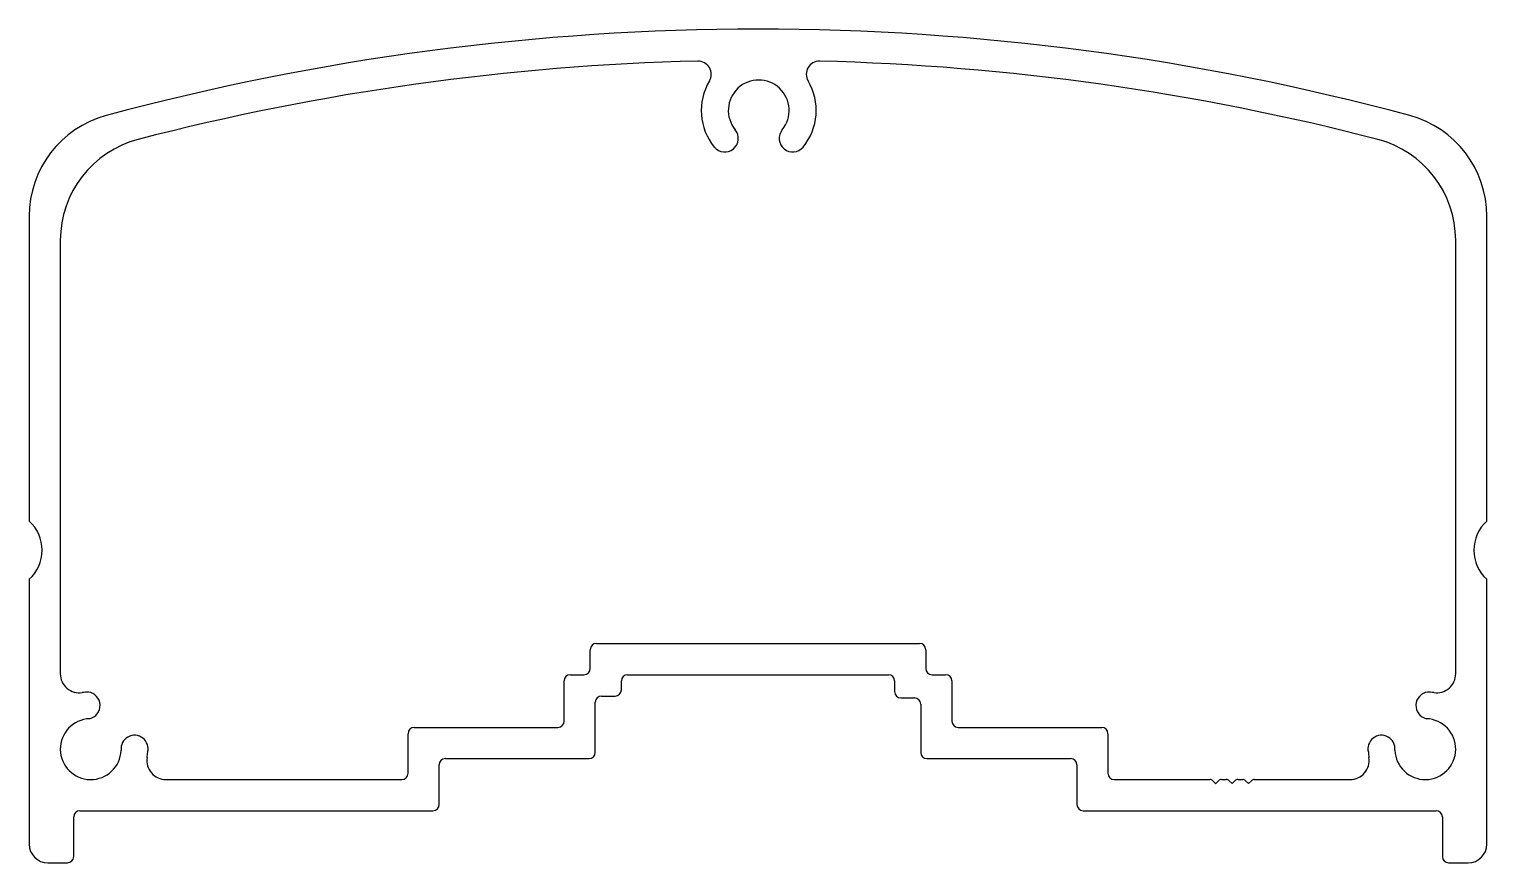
# Model space of a CAD drawing. Extents: x -44.4 to 44.5, y 0.3 to 51.1.
import ezdxf

# ---------------------------------------------------------------- set-up
doc = ezdxf.new("R2010")
doc.units = 0
doc.layers.get('0').update_dxf_attribs({"linetype": 'CONTINUOUS'})

msp = doc.modelspace()

# ---------------------------------------------------------------- linework, layer by layer
at = {"color": 7, "linetype": 'CONTINUOUS'}
for p, q in [((-44.435, 39.655), (-44.435, 21.08)), ((44.465, 21.08), (44.465, 39.655)), ((-42.535, 38.192), (-42.535, 11.778)), ((42.565, 11.778), (42.565, 38.192)), ((-44.435, 17.53), (-44.435, 1.398)), ((44.465, 1.398), (44.465, 17.53)), ((-9.84, 13.62), (9.869, 13.62)), ((-10.22, 12.1), (-10.22, 13.24)), ((10.249, 13.24), (10.249, 12.1)), ((-11.427, 11.72), (-10.6, 11.72)), ((-7.94, 11.72), (7.969, 11.72)), ((10.629, 11.72), (11.457, 11.72)), ((-11.807, 8.886), (-11.807, 11.34)), ((-8.32, 10.801), (-8.32, 11.34)), ((8.349, 11.34), (8.349, 10.689)), ((11.837, 11.34), (11.837, 8.886)), ((-9.907, 6.986), (-9.907, 10.039)), ((-9.526, 10.42), (-8.701, 10.42)), ((8.73, 10.308), (9.556, 10.308)), ((9.937, 9.927), (9.937, 6.986)), ((-21.33, 5.711), (-21.33, 8.124)), ((-20.949, 8.505), (-12.188, 8.505)), ((12.218, 8.505), (20.979, 8.505)), ((21.36, 8.124), (21.36, 5.711)), ((-19.43, 3.811), (-19.43, 6.224)), ((-19.049, 6.605), (-10.288, 6.605)), ((10.318, 6.605), (19.079, 6.605)), ((19.46, 6.224), (19.46, 3.811)), ((-36.087, 5.33), (-21.711, 5.33)), ((21.741, 5.33), (27.575, 5.33)), ((27.752, 5.257), (27.923, 5.086)), ((27.934, 5.086), (28.105, 5.257)), ((28.282, 5.33), (28.575, 5.33)), ((28.752, 5.257), (28.923, 5.086)), ((28.934, 5.086), (29.105, 5.257)), ((29.282, 5.33), (29.575, 5.33)), ((29.752, 5.257), (29.923, 5.086)), ((29.934, 5.086), (30.105, 5.257)), ((30.282, 5.33), (36.116, 5.33)), ((-41.72, 0.636), (-41.72, 3.049)), ((-41.339, 3.43), (-19.811, 3.43)), ((19.841, 3.43), (41.369, 3.43)), ((41.75, 3.049), (41.75, 0.636)), ((-43.292, 0.255), (-42.101, 0.255)), ((42.131, 0.255), (43.322, 0.255))]:
    msp.add_line(p, q, dxfattribs=at)
for centre, radius, start, end in [((0.015, -101.545), 152.6, 74.89951, 105.10049), ((0.015, -101.545), 150.7, 91.3958, 104.52364), ((-3.637, 48.31), 0.8, 329.12649, 91.3958), ((3.756, 48.308), 0.8, 88.56971, 210.83902), ((0.015, -101.545), 150.7, 75.47636, 88.56971), ((0.059, 46.101), 3.506, 149.12649, 219.42736), ((0.059, 46.101), 1.855, 320.57264, 219.42736), ((0.059, 46.101), 3.506, 320.57264, 30.83902), ((-38.085, 39.655), 6.35, 105.10049, 180), ((38.115, 39.655), 6.35, 360, 74.89951), ((-2.011, 44.398), 0.825, 219.42736, 39.42736), ((2.13, 44.398), 0.825, 140.57264, 320.57264), ((-36.185, 38.192), 6.35, 104.52364, 180), ((36.215, 38.192), 6.35, 360, 75.47636), ((-46.023, 19.305), 2.381, 311.81031, 48.18969), ((46.052, 19.305), 2.381, 131.81031, 228.18969), ((-9.84, 13.24), 0.38, 90, 180), ((9.869, 13.24), 0.38, 0, 90), ((-41.369, 11.778), 1.167, 180, 278.52439), ((-11.427, 11.34), 0.38, 90, 180), ((-10.6, 12.1), 0.38, 270, 360), ((-7.94, 11.34), 0.38, 90, 180), ((7.969, 11.34), 0.38, 0, 90), ((10.629, 12.1), 0.38, 180, 270), ((11.457, 11.34), 0.38, 0, 90), ((41.398, 11.778), 1.167, 261.47561, 360), ((-8.701, 10.801), 0.381, 270, 0), ((8.73, 10.689), 0.381, 180, 270), ((-40.68, 7.185), 3.478, 92.27319, 98.52439), ((-40.937, 9.843), 0.825, 282.81499, 81.73138), ((-9.526, 10.039), 0.381, 90, 180), ((9.556, 9.927), 0.381, 0, 90), ((40.966, 9.843), 0.825, 98.26862, 257.18501), ((40.71, 7.185), 3.478, 81.47561, 87.72681), ((-40.68, 7.185), 1.855, 92.27319, 357.72681), ((40.71, 7.185), 1.855, 182.27319, 87.72681), ((-38.006, 7.201), 0.825, 345.331, 186.22362), ((-20.949, 8.124), 0.381, 90, 180), ((-12.188, 8.886), 0.381, 270, 360), ((12.218, 8.886), 0.381, 180, 270), ((20.979, 8.124), 0.381, 0, 90), ((38.036, 7.201), 0.825, 353.77638, 194.669), ((-36.087, 6.496), 1.167, 171.47561, 270), ((-40.68, 7.185), 3.478, 351.47561, 356.8169), ((-19.049, 6.224), 0.381, 90, 180), ((-10.288, 6.986), 0.381, 270, 0), ((10.318, 6.986), 0.381, 180, 270), ((19.079, 6.224), 0.381, 360, 90), ((36.116, 6.496), 1.167, 270, 8.52439), ((40.71, 7.185), 3.478, 183.1831, 188.52439), ((-21.711, 5.711), 0.381, 270, 360), ((21.741, 5.711), 0.381, 180, 270), ((27.575, 5.08), 0.25, 45, 90), ((27.929, 5.091), 0.008, 225, 315), ((28.282, 5.08), 0.25, 90, 135), ((28.575, 5.08), 0.25, 45, 90), ((28.929, 5.091), 0.008, 225, 315), ((29.282, 5.08), 0.25, 90, 135), ((29.575, 5.08), 0.25, 45, 90), ((29.928, 5.091), 0.008, 225, 315), ((30.282, 5.08), 0.25, 90, 135), ((-19.811, 3.811), 0.381, 270, 360), ((19.841, 3.811), 0.381, 180, 270), ((-41.339, 3.049), 0.381, 90, 180), ((41.369, 3.049), 0.381, 360, 90), ((-43.292, 1.398), 1.143, 180, 270), ((43.322, 1.398), 1.143, 270, 0), ((-42.101, 0.636), 0.381, 270, 0), ((42.131, 0.636), 0.381, 180, 270)]:
    msp.add_arc(centre, radius, start, end, dxfattribs=at)

doc.saveas('drawing.dxf')
